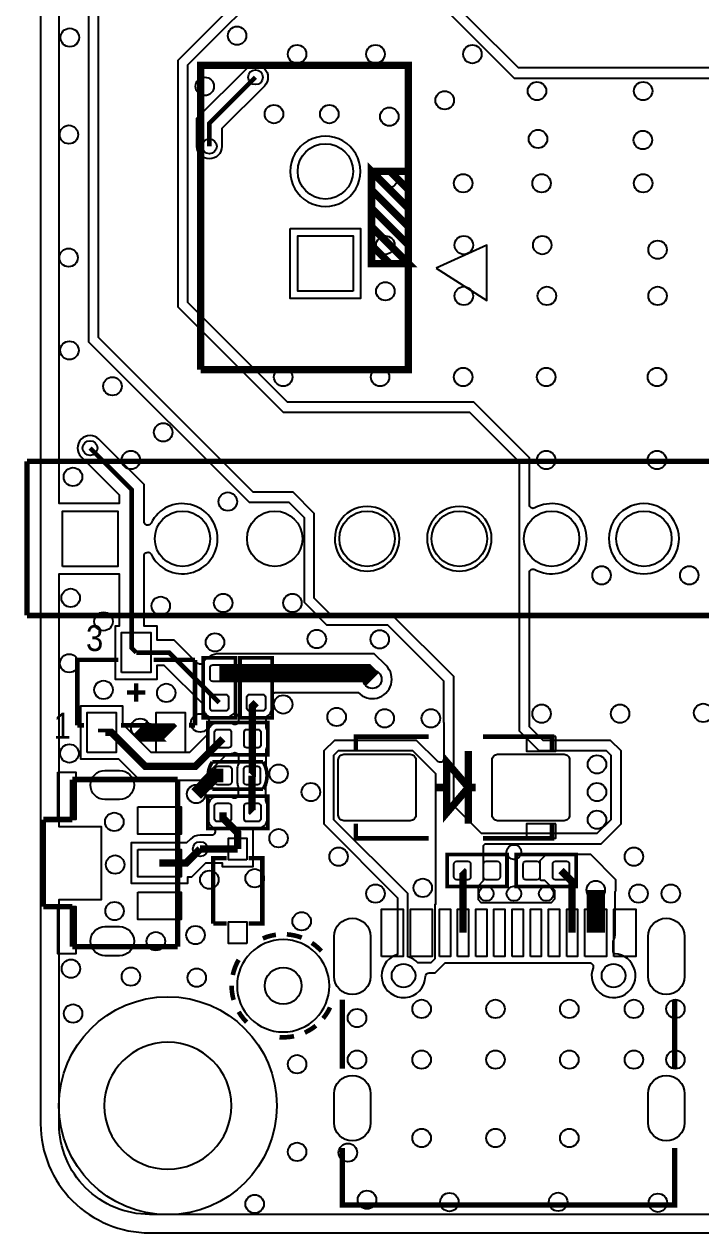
# Model space of a CAD drawing. Extents: x -4 to 87.6, y -5.6 to 52.5.
# Drawn here: x -3.95 to 14.67, y -3.5 to 29.78 of the extents above; entities that cross this region are included whole.
import ezdxf
from ezdxf.enums import TextEntityAlignment as Align

# ---------------------------------------------------------------- set-up
doc = ezdxf.new("R2010")
doc.units = 0
for name, color, linetype in [('BG_OUTLINE', 254, 'CONTINUOUS'), ('ET_TOP', 171, 'CONTINUOUS'), ('PG_SILKSCREEN_TOP', 254, 'CONTINUOUS'), ('PIN_TOP', 94, 'CONTINUOUS'), ('VC_TOP', 254, 'CONTINUOUS')]:
    doc.layers.add(name, color=color, linetype=linetype)

msp = doc.modelspace()

# ---------------------------------------------------------------- linework, layer by layer
at = {"layer": 'BG_OUTLINE'}
msp.add_lwpolyline([(78.5, -3.5001, 0.414214), (81.5, -0.5001), (81.5, 49.5, 0.414214), (78.5, 52.5), (-0.5001, 52.5, 0.414217), (-3.5001, 49.5), (-3.5001, -0.5001, 0.414219), (-0.5001, -3.5001)], format="xyb", close=True, dxfattribs=at)
msp.add_lwpolyline([(1.7501, 0, 1), (-1.7501, 0, 1), (1.7501, 0)], format="xyb", dxfattribs=at)
at = {"layer": 'ET_TOP'}
for points in [[(7.112, 34.036), (7.493, 34.417), (8.509, 34.417), (8.89, 34.036), (8.89, 31.496), (10.287, 30.099), (21.4554, 30.099), (21.7348, 30.3784), (21.7348, 35.052), (22.2428, 35.56), (29.6088, 35.56), (29.8628, 35.306), (29.8628, 32.2059), (26.6878, 29.0309), (26.6878, 18.9979), (26.4338, 18.7439), (22.3698, 18.7439), (21.7348, 19.3789), (21.7348, 28.321), (21.4808, 28.575), (9.652, 28.575), (7.112, 31.115)], [(3.3701, 24.1544), (5.3015, 24.1544), (5.3015, 22.2235), (3.3701, 22.2235)]]:
    msp.add_lwpolyline(points, close=True, dxfattribs=at)
for points in [[(23.2527, -2.9919), (-0.5001, -2.9919, -0.41422), (-2.9919, -0.5001), (-2.9919, 5.681), (-1.8298, 5.681), (-1.8298, 7.6815), (-2.9919, 7.6815), (-2.9919, 14.6477), (-1.3416, 14.6477), (-1.3416, 13.2062), (-1.4493, 13.2062), (-1.4493, 11.7498), (-0.2931, 11.7498), (-0.2931, 12.1346), (-0.1069, 12.1346), (0.9825, 11.0452), (0.9825, 10.9461, 0.414475), (1.237, 10.6919), (1.5926, 10.6919, 0.200898), (1.7739, 10.7676, -0.670148), (1.9477, 10.6964), (1.9477, 10.5943, -0.576714), (1.7955, 10.5062, 0.13114), (1.6688, 10.54), (1.364, 10.54, 0.413974), (1.1095, 10.2857), (1.1095, 10.2405), (0.5964, 9.7272), (-0.4592, 9.7272), (-1.2431, 10.511), (-1.2431, 11.0061), (-2.3993, 11.0061), (-2.3993, 9.5496), (-1.3602, 9.5496), (-0.7752, 8.9647), (0.9124, 8.9647), (1.6236, 9.6759), (1.6688, 9.6759, 0.131154), (1.7955, 9.7097, -0.576911), (1.9477, 9.6215), (1.9477, 9.4044), (1.9416, 9.3929, 0.127108), (1.9096, 9.2697), (1.9096, 8.9141, 0.103088), (1.9309, 8.8125), (1.935, 8.8029), (1.935, 8.5692, -0.563128), (1.7864, 8.4793, 0.120727), (1.6688, 8.508), (1.364, 8.508, 0.413974), (1.1095, 8.2537), (1.1095, 7.8981, 0.103088), (1.1308, 7.7965), (1.1349, 7.7869), (1.1349, 7.7605), (1.2736, 7.6218, -0.668622), (1.2017, 7.4483), (0.889, 7.4483, 0.198882), (0.6193, 7.3368), (0.5171, 7.2344), (-1.0084, 7.2344), (-1.0084, 6.128), (0.5481, 6.128), (0.5481, 6.2997), (0.6612, 6.2997), (1.047, 6.6858), (1.4945, 6.6858), (1.4945, 6.5888), (2.351, 6.5888), (2.351, 7.6439), (2.4816, 7.6439, 0.413859), (2.7361, 7.8981), (2.7361, 8.2537, 0.127095), (2.7041, 8.3769), (2.6977, 8.3883), (2.6977, 8.8029), (2.7021, 8.8125, 0.103077), (2.7234, 8.9141), (2.7234, 9.2697, 0.072573), (2.7127, 9.3424), (2.7107, 9.3495), (2.7107, 9.8189), (2.7148, 9.8285, 0.103077), (2.7361, 9.9301), (2.7361, 10.2857, 0.103081), (2.7148, 10.3873), (2.7107, 10.397), (2.7107, 10.7112), (2.7358, 10.7259, 0.268159), (2.8631, 10.9461), (2.8631, 11.2509, 0.017513), (2.8623, 11.2687, -0.435585), (2.9637, 11.3777), (5.2403, 11.3777, 1.016623), (6.0074, 12.1199), (5.682, 12.445), (1.4148, 12.445, 0.252933), (0.9682, 12.2037, -0.476048), (0.8113, 12.1874), (0.1775, 12.8214), (-0.2931, 12.8214), (-0.2931, 13.2062), (-0.6548, 13.2062), (-0.6548, 15.1384, -0.792382), (-0.4623, 15.1836, 4.262037), (-0.4623, 16.0426, -0.794234), (-0.6551, 16.0879), (-0.6551, 17.1082), (-1.8984, 18.3518, 1), (-2.384, 17.8661), (-1.3416, 16.8237), (-1.3416, 16.5786), (-2.9919, 16.5786), (-2.9919, 32.4277)], [(-2.1849, 30.7797), (-2.1849, 21.0342), (2.2344, 16.6152), (3.3297, 16.6152), (3.7485, 16.1961), (3.7485, 13.8618), (4.3698, 13.2405), (6.05, 13.2405), (7.588, 11.7028), (7.588, 10.5585), (7.5941, 10.5522), (7.5941, 9.5568, -0.66765), (7.4209, 9.4849), (6.8468, 10.0589), (4.5832, 10.0589), (4.2921, 9.7678), (4.2921, 7.7582), (6.3241, 5.7262), (6.3241, 4.1656), (6.2901, 4.1539, 1.898592), (7.0909, 3.5593, -0.403575), (7.1925, 3.6571), (7.3548, 3.6571), (7.6314, 3.9337), (11.4549, 3.9337), (11.4549, 3.934), (11.6063, 3.934, -0.524373), (11.7013, 3.7963, 3.048374), (12.3027, 4.1857, -0.396123), (12.255, 4.2362), (12.255, 4.5245), (12.2598, 4.5347, 0.110391), (12.3104, 4.762), (12.3104, 5.8969), (12.3292, 5.9157), (12.3292, 6.223), (11.6383, 6.9139), (10.4115, 6.9139), (10.2387, 6.7412), (10.2387, 6.2357), (10.2484, 6.226), (10.2484, 6.2225), (10.2519, 6.2225), (10.2641, 6.2103), (10.3632, 6.2103), (10.6426, 5.9309), (10.6426, 5.6845), (10.5484, 5.5903), (8.6236, 5.5903), (8.5471, 5.6667), (8.5471, 6.0554), (8.6893, 6.1976), (8.6893, 7.1653), (8.7373, 7.2131), (11.9268, 7.2131), (12.4719, 7.7582), (12.4719, 9.7678), (12.1808, 10.0589), (10.3266, 10.0589), (9.9497, 10.4358), (9.9497, 14.6764, -0.568852), (10.0998, 14.7655, 1.685346), (10.0998, 16.4607, -0.569011), (9.9497, 16.5499), (9.9497, 17.8438), (8.4178, 19.3756), (3.2908, 19.3756), (0.5517, 22.1148), (0.5517, 28.6611), (3.0546, 31.1643)]]:
    msp.add_lwpolyline(points, format="xyb", dxfattribs=at)
for points in [[(6.8321, 30.9992), (9.5362, 28.2951), (21.365, 28.2951), (21.4549, 28.2052), (21.4549, 19.2631), (22.254, 18.4643), (26.5496, 18.4643), (26.9677, 18.8821), (26.9677, 28.9151), (30.1427, 32.0901)], [(2.9388, 31.4439), (0.2718, 28.7769), (0.2718, 21.9989), (3.175, 19.0957), (8.302, 19.0957), (9.6698, 17.7279), (9.6698, 10.32), (10.2108, 9.779), (12.065, 9.779), (12.192, 9.652), (12.192, 7.874), (11.811, 7.493), (8.636, 7.493), (7.874, 8.255), (7.874, 10.668), (7.8676, 10.6744), (7.8676, 11.8186), (6.1658, 13.5204), (4.4856, 13.5204), (4.0284, 13.9776), (4.0284, 16.3119), (3.4455, 16.8948), (2.3503, 16.8948), (-1.905, 21.1501), (-1.905, 30.6639)]]:
    msp.add_lwpolyline(points, dxfattribs=at)
for points in [[(2.6558, 28.0782), (1.4864, 26.9088), (1.4864, 26.416, -1), (0.7996, 26.416), (0.7996, 27.1932), (2.1702, 28.5638, -1)], [(5.3015, 25.7289, 1), (3.3701, 25.729, 1)], [(6.3721, 15.6131, 1), (4.5931, 15.6132, 1)], [(8.9121, 15.6131, 1), (7.1331, 15.6132, 1)], [(14.0683, 15.6131, 1), (12.1369, 15.6132, 1)], [(6.604, 4.0985), (6.604, 5.842), (4.572, 7.874), (4.572, 9.652), (4.699, 9.779), (6.731, 9.779), (7.366, 9.144), (7.366, 5.5392), (7.3492, 5.5392), (7.3492, 4.0472), (7.239, 3.937), (6.8781, 3.937, 0.135678), (6.6401, 4.0876)], [(4.4455, 3.302, 1), (1.9045, 3.302, 1)]]:
    msp.add_lwpolyline(points, format="xyb", close=True, dxfattribs=at)
for points, const_width in [([(1.143, 26.416), (1.143, 27.051), (2.413, 28.321)], 0.127), ([(-2.1412, 18.1089), (-0.9982, 16.9659), (-0.9982, 12.605), (-0.8712, 12.478)], 0.127), ([(-0.8712, 12.478), (0.0353, 12.478), (1.4148, 11.0985)], 0.127), ([(1.4148, 11.9113), (2.4308, 11.9113)], 0.508), ([(2.4308, 11.9113), (5.461, 11.9113), (5.6299, 11.7424)], 0.508), ([(2.4308, 11.0985), (2.3292, 10.9969), (2.3292, 10.1079)], 0.2032), ([(0.0788, 10.2778), (0.0787, 10.2779), (-0.6297, 10.2779), (-0.7595, 10.4076)], 0.508), ([(1.5164, 10.1079), (0.7544, 9.3459), (-0.6172, 9.3459), (-1.5491, 10.2779), (-1.8212, 10.2779), (-1.8212, 10.2778)], 0.2032), ([(2.3292, 10.1079), (2.3292, 9.1046), (2.3165, 9.0919)], 0.2032), ([(1.5291, 9.0919), (1.2878, 9.0919), (0.7798, 8.5839)], 0.381), ([(2.3165, 9.0919), (2.3165, 8.0886), (2.3292, 8.0759)], 0.2032), ([(1.5164, 8.0759), (1.5164, 7.9184), (1.9228, 7.512), (1.9228, 7.067)], 0.2032), ([(0.889, 7.067), (0.5032, 6.6812), (-0.2301, 6.6812)], 0.2032), ([(1.9228, 7.067), (0.889, 7.067)], 0.2032), ([(8.1026, 6.477), (8.1265, 6.4531), (8.1265, 4.762)], 0.2032), ([(11.1267, 4.762), (11.1267, 6.1707), (10.8204, 6.477)], 0.2032), ([(11.7767, 4.762), (11.7767, 5.9411)], 0.508)]:
    msp.add_lwpolyline(points, dxfattribs=dict(at, const_width=const_width))
at = {"layer": 'PG_SILKSCREEN_TOP'}
for points, const_width in [([(0.9068, 20.2679), (0.9068, 28.6499), (6.6218, 28.6499), (6.6218, 25.7289), (5.6058, 25.7289)], 0.2032), ([(6.1138, 25.7289), (6.6218, 25.2209), (6.6218, 24.7129), (5.6058, 25.7289), (5.6058, 25.2209), (6.6218, 24.2049), (6.6218, 23.6969), (5.6058, 24.7129), (5.6058, 24.2049), (6.6218, 23.1889), (6.1138, 23.1889), (5.6058, 23.6969)], 0.2032), ([(5.6058, 25.7289), (5.6058, 23.1889), (6.6218, 23.1889), (6.6218, 20.2679), (0.9068, 20.2679)], 0.2032), ([(5.6058, 25.7289), (6.6218, 25.7289), (6.6218, 23.1889)], 0.2032), ([(-3.8773, 14.2161), (-3.8773, 17.7422)], 0.1524), ([(-3.8773, 17.7422), (47.5526, 17.7422)], 0.1524), ([(-3.8773, 14.2161), (-3.8773, 13.5001)], 0.1524), ([(-3.8773, 13.5001), (47.5526, 13.5001)], 0.1524), ([(-1.3602, 12.2779), (-2.4912, 12.2779), (-2.4912, 10.478)], 0.127), ([(0.7488, 12.2779), (-0.3942, 12.2779)], 0.127), ([(0.7488, 10.478), (0.7488, 12.2779)], 0.127), ([(1.8593, 12.3304), (1.8593, 10.6794), (0.9703, 10.6794), (0.9703, 12.3304), (1.8593, 12.3304)], 0.1016), ([(2.8753, 12.3304), (2.8753, 10.6794), (1.9863, 10.6794), (1.9863, 12.3304), (2.8753, 12.3304)], 0.1016), ([(-0.8712, 11.1239), (-0.8712, 11.6319)], 0.127), ([(-1.1252, 11.3779), (-0.6172, 11.3779)], 0.127), ([(-2.3043, 10.478), (-2.4912, 10.478)], 0.127), ([(-0.4542, 10.478), (-1.2913, 10.478)], 0.127), ([(0.7488, 10.478), (0.5789, 10.478)], 0.127), ([(2.7483, 9.6634), (1.0973, 9.6634), (1.0973, 10.5524), (2.7483, 10.5524), (2.7483, 9.6634)], 0.1016), ([(7.174, 10.163), (5.174, 10.163), (5.174, 9.763)], 0.127), ([(10.574, 9.763), (10.574, 10.163), (8.6741, 10.163)], 0.127), ([(8.4739, 8.763), (8.274, 8.763), (7.6741, 9.463), (7.6741, 8.063), (8.274, 8.763)], 0.2032), ([(8.274, 9.763), (8.274, 7.763)], 0.2032), ([(1.2243, 9.4653), (2.6213, 9.4653)], 0.1016), ([(0.2697, 8.9812), (-2.6302, 8.9812)], 0.1501), ([(-2.6302, 8.9812), (-2.6302, 7.8811)], 0.1501), ([(0.2697, 4.3812), (0.2697, 8.9812)], 0.1501), ([(2.6213, 8.7186), (1.2243, 8.7186)], 0.1016), ([(7.3739, 8.763), (7.6741, 8.763)], 0.2032), ([(1.0973, 8.5204), (2.7483, 8.5204), (2.7483, 7.6314), (1.0973, 7.6314), (1.0973, 8.5204)], 0.1016), ([(-3.4303, 7.8811), (-3.4303, 5.4813)], 0.1501), ([(-2.6302, 7.8811), (-3.4303, 7.8811)], 0.1501), ([(5.174, 7.763), (5.174, 7.363), (7.174, 7.363)], 0.127), ([(8.6741, 7.363), (10.574, 7.363), (10.574, 7.763)], 0.127), ([(1.2479, 5.017), (1.2479, 6.8169), (1.6228, 6.8169)], 0.127), ([(2.2228, 6.8169), (2.5977, 6.8169), (2.5977, 5.017), (2.2228, 5.017)], 0.127), ([(9.3345, 6.0325), (7.6835, 6.0325), (7.6835, 6.9215), (9.3345, 6.9215), (9.3345, 6.0325)], 0.1016), ([(9.5885, 6.9215), (11.2395, 6.9215), (11.2395, 6.0325), (9.5885, 6.0325), (9.5885, 6.9215)], 0.1016), ([(-3.4303, 5.4813), (-2.6302, 5.4813)], 0.1501), ([(-2.6302, 5.4813), (-2.6302, 4.3812)], 0.1501), ([(1.6228, 5.017), (1.2479, 5.017)], 0.127), ([(-2.6302, 4.3812), (0.2697, 4.3812)], 0.1501), ([(4.8047, 2.92), (4.8047, 1.0239)], 0.1501), ([(13.9487, 1.0239), (13.9487, 2.92)], 0.1501), ([(4.8047, -1.16), (4.8047, -2.733), (13.9487, -2.733), (13.9487, -1.16)], 0.1501)]:
    msp.add_lwpolyline(points, dxfattribs=dict(at, const_width=const_width))
for points in [[(7.3838, 23.0619), (8.7808, 22.1729), (8.7808, 23.6969)], [(10.6741, 10.163), (9.874, 10.1623), (9.874, 9.763), (10.6741, 9.763)], [(10.6741, 7.7635), (9.874, 7.7627), (9.874, 7.363), (10.6741, 7.363)]]:
    msp.add_lwpolyline(points, close=True, dxfattribs=at)
for points, const_width in [([(1.2243, 8.7186, -0.303691), (1.2243, 9.4653)], 0.1016), ([(2.6213, 8.7186, 0.294116), (2.6213, 9.4653)], 0.1016), ([(2.9741, 4.7076, 0.065823), (2.6157, 4.6071)], 0.127), ([(3.6848, 4.6274, 0.07412), (3.2761, 4.7183)], 0.127), ([(4.2258, 4.2573, 0.06133), (3.9627, 4.4836)], 0.127), ([(1.9487, 4.0173, 0.079404), (1.7869, 3.5994)], 0.127), ([(1.7554, 3.302, 0.069656), (1.81, 2.9121)], 0.127), ([(4.2738, 2.4028, 0.063435), (4.4643, 2.7069)], 0.127), ([(1.9487, 2.5867, 0.064419), (2.1712, 2.2982)], 0.127), ([(3.7701, 2.0129, 0.063418), (4.0742, 2.2032)], 0.127), ([(3.0739, 1.8857, 0.070694), (3.4724, 1.9136)], 0.127)]:
    msp.add_lwpolyline(points, format="xyb", dxfattribs=dict(at, const_width=const_width))
at = {"layer": 'PIN_TOP'}
for points in [[(5.0978, 22.4269), (3.5738, 22.4269), (3.5738, 23.9509), (5.0978, 23.9509)], [(-2.8994, 14.8511), (-2.8994, 16.3751), (-1.3754, 16.3751), (-1.3754, 14.8511)], [(-1.2713, 11.9279), (-1.2713, 13.028), (-0.4712, 13.028), (-0.4712, 11.9279)], [(-2.2213, 9.7277), (-2.2213, 10.8278), (-1.4212, 10.8278), (-1.4212, 9.7277)], [(-0.3213, 9.7277), (-0.3213, 10.8278), (0.4788, 10.8278), (0.4788, 9.7277)], [(-3.0303, 9.1811), (-2.5303, 9.1811), (-2.5303, 7.8811), (-3.0303, 7.8811)], [(-0.83, 8.2312), (0.3699, 8.2312), (0.3699, 7.4812), (-0.83, 7.4812)], [(2.1728, 6.7671), (1.6727, 6.7671), (1.6727, 7.367), (2.1728, 7.367)], [(-0.83, 7.0563), (0.3699, 7.0563), (0.3699, 6.3061), (-0.83, 6.3061)], [(-0.83, 5.8812), (0.3699, 5.8812), (0.3699, 5.1311), (-0.83, 5.1311)], [(-3.0303, 5.4813), (-2.5303, 5.4813), (-2.5303, 4.1813), (-3.0303, 4.1813)], [(5.8765, 4.112), (5.8765, 5.412), (6.4764, 5.412), (6.4764, 4.112)], [(6.6766, 4.112), (6.6766, 5.412), (7.2765, 5.412), (7.2765, 4.112)], [(7.4766, 4.112), (7.4766, 5.412), (7.7766, 5.412), (7.7766, 4.112)], [(7.9765, 4.112), (7.9765, 5.412), (8.2765, 5.412), (8.2765, 4.112)], [(8.4766, 4.112), (8.4766, 5.412), (8.7766, 5.412), (8.7766, 4.112)], [(8.9765, 4.112), (8.9765, 5.412), (9.2765, 5.412), (9.2765, 4.112)], [(9.4766, 4.112), (9.4766, 5.412), (9.7766, 5.412), (9.7766, 4.112)], [(9.9767, 4.112), (9.9767, 5.412), (10.2767, 5.412), (10.2767, 4.112)], [(10.4766, 4.112), (10.4766, 5.412), (10.7766, 5.412), (10.7766, 4.112)], [(10.9767, 4.112), (10.9767, 5.412), (11.2767, 5.412), (11.2767, 4.112)], [(11.4767, 4.112), (11.4767, 5.412), (12.0766, 5.412), (12.0766, 4.112)], [(12.2766, 4.112), (12.2766, 5.412), (12.8765, 5.412), (12.8765, 4.112)], [(2.1728, 4.4668), (1.6727, 4.4668), (1.6727, 5.0667), (2.1728, 5.0667)]]:
    msp.add_lwpolyline(points, close=True, dxfattribs=at)
for points in [[(1.237, 11.6827, -0.414214), (1.1608, 11.7589), (1.1608, 12.0637, -0.414214), (1.237, 12.1399), (1.5926, 12.1399, -0.414214), (1.6688, 12.0637), (1.6688, 11.7589, -0.414214), (1.5926, 11.6827)], [(2.253, 11.6827, -0.414214), (2.1768, 11.7589), (2.1768, 12.0637, -0.414214), (2.253, 12.1399), (2.6086, 12.1399, -0.414214), (2.6848, 12.0637), (2.6848, 11.7589, -0.414214), (2.6086, 11.6827)], [(1.237, 10.8699, -0.414214), (1.1608, 10.9461), (1.1608, 11.2509, -0.414214), (1.237, 11.3271), (1.5926, 11.3271, -0.414214), (1.6688, 11.2509), (1.6688, 10.9461, -0.414214), (1.5926, 10.8699)], [(2.253, 10.8699, -0.414214), (2.1768, 10.9461), (2.1768, 11.2509, -0.414214), (2.253, 11.3271), (2.6086, 11.3271, -0.414214), (2.6848, 11.2509), (2.6848, 10.9461, -0.414214), (2.6086, 10.8699)], [(1.2878, 10.2857, -0.414214), (1.364, 10.3619), (1.6688, 10.3619, -0.414214), (1.745, 10.2857), (1.745, 9.9301, -0.414214), (1.6688, 9.8539), (1.364, 9.8539, -0.414214), (1.2878, 9.9301)], [(2.1006, 10.2857, -0.414214), (2.1768, 10.3619), (2.4816, 10.3619, -0.414214), (2.5578, 10.2857), (2.5578, 9.9301, -0.414214), (2.4816, 9.8539), (2.1768, 9.8539, -0.414214), (2.1006, 9.9301)], [(4.6904, 8.001), (4.6904, 9.525, -0.414214), (4.8428, 9.6774), (6.6716, 9.6774, -0.414214), (6.824, 9.525), (6.824, 8.001, -0.414214), (6.6716, 7.8486), (4.8428, 7.8486, -0.414214)], [(8.924, 8.001), (8.924, 9.525, -0.414214), (9.0764, 9.6774), (10.9052, 9.6774, -0.414214), (11.0576, 9.525), (11.0576, 8.001, -0.414214), (10.9052, 7.8486), (9.0764, 7.8486, -0.414214)], [(1.3005, 9.2697, -0.414214), (1.3767, 9.3459), (1.6815, 9.3459, -0.414214), (1.7577, 9.2697), (1.7577, 8.9141, -0.414214), (1.6815, 8.8379), (1.3767, 8.8379, -0.414214), (1.3005, 8.9141)], [(2.0879, 9.2697, -0.414214), (2.1641, 9.3459), (2.4689, 9.3459, -0.414214), (2.5451, 9.2697), (2.5451, 8.9141, -0.414214), (2.4689, 8.8379), (2.1641, 8.8379, -0.414214), (2.0879, 8.9141)], [(-1.3302, 8.4313), (-1.73, 8.4313, -1), (-1.73, 9.2314), (-1.3302, 9.2314, -1)], [(1.745, 7.8981, -0.414214), (1.6688, 7.8219), (1.364, 7.8219, -0.414214), (1.2878, 7.8981), (1.2878, 8.2537, -0.414214), (1.364, 8.3299), (1.6688, 8.3299, -0.414214), (1.745, 8.2537)], [(2.5578, 7.8981, -0.414214), (2.4816, 7.8219), (2.1768, 7.8219, -0.414214), (2.1006, 7.8981), (2.1006, 8.2537, -0.414214), (2.1768, 8.3299), (2.4816, 8.3299, -0.414214), (2.5578, 8.2537)], [(7.874, 6.6548, -0.414214), (7.9502, 6.731), (8.255, 6.731, -0.414214), (8.3312, 6.6548), (8.3312, 6.2992, -0.414214), (8.255, 6.223), (7.9502, 6.223, -0.414214), (7.874, 6.2992)], [(8.6868, 6.6548, -0.414214), (8.763, 6.731), (9.0678, 6.731, -0.414214), (9.144, 6.6548), (9.144, 6.2992, -0.414214), (9.0678, 6.223), (8.763, 6.223, -0.414214), (8.6868, 6.2992)], [(10.2362, 6.2992, -0.414214), (10.16, 6.223), (9.8552, 6.223, -0.414214), (9.779, 6.2992), (9.779, 6.6548, -0.414214), (9.8552, 6.731), (10.16, 6.731, -0.414214), (10.2362, 6.6548)], [(11.049, 6.2992, -0.414214), (10.9728, 6.223), (10.668, 6.223, -0.414214), (10.5918, 6.2992), (10.5918, 6.6548, -0.414214), (10.668, 6.731), (10.9728, 6.731, -0.414214), (11.049, 6.6548)], [(5.5787, 4.662), (5.5787, 3.5619, -1), (4.5787, 3.5619), (4.5787, 4.662, -1)], [(14.2188, 4.662), (14.2188, 3.5619, -1), (13.2188, 3.5619), (13.2188, 4.662, -1)], [(-1.3302, 4.1311), (-1.73, 4.1311, -1), (-1.73, 4.9311), (-1.3302, 4.9311, -1)], [(5.5787, 0.332), (5.5787, -0.4682, -1), (4.5787, -0.4682), (4.5787, 0.332, -1)], [(14.2188, 0.332), (14.2188, -0.4682, -1), (13.2188, -0.4682), (13.2188, 0.332, -1)]]:
    msp.add_lwpolyline(points, format="xyb", close=True, dxfattribs=at)
for centre, radius in [((4.3358, 25.7289), 0.762), ((0.4026, 15.6131), 0.762), ((2.9426, 15.6131), 0.762), ((5.4826, 15.6131), 0.762), ((8.0226, 15.6131), 0.762), ((10.5626, 15.6131), 0.762), ((13.1026, 15.6131), 0.762), ((3.175, 3.302), 0.508), ((6.4867, 3.5819), 0.325), ((12.2667, 3.5819), 0.325), ((0, 0), 3)]:
    msp.add_circle(centre, radius, dxfattribs=at)
at = {"layer": 'VC_TOP'}
for centre, radius in [((-2.6975, 29.4145), 0.254), ((1.905, 29.464), 0.254), ((3.556, 28.956), 0.254), ((5.715, 28.956), 0.254), ((8.382, 28.956), 0.254), ((1.016, 28.067), 0.254), ((2.413, 28.321), 0.2032), ((10.16, 27.94), 0.254), ((13.081, 27.94), 0.254), ((7.62, 27.686), 0.254), ((2.921, 27.305), 0.254), ((4.445, 27.305), 0.254), ((6.096, 27.2352), 0.254), ((-2.7229, 26.7424), 0.254), ((10.1879, 26.6217), 0.254), ((13.0734, 26.5913), 0.254), ((1.143, 26.416), 0.2032), ((6.0681, 25.5245), 0.254), ((8.128, 25.4), 0.254), ((10.287, 25.4), 0.254), ((13.081, 25.4), 0.254), ((5.9868, 23.6969), 0.254), ((8.1458, 23.6969), 0.254), ((10.3048, 23.6969), 0.254), ((13.4798, 23.5699), 0.254), ((-2.7305, 23.354), 0.254), ((5.9868, 22.4269), 0.254), ((8.1458, 22.2999), 0.254), ((10.4318, 22.2999), 0.254), ((13.4798, 22.2999), 0.254), ((-2.7076, 20.7988), 0.254), ((3.175, 20.066), 0.254), ((5.842, 20.066), 0.254), ((8.128, 20.066), 0.254), ((10.414, 20.066), 0.254), ((13.462, 20.066), 0.254), ((-1.524, 19.812), 0.254), ((-0.127, 18.542), 0.254), ((-2.1412, 18.1089), 0.2032), ((-1.016, 17.78), 0.254), ((10.414, 17.78), 0.254), ((13.462, 17.78), 0.254), ((-2.6111, 17.3164), 0.254), ((1.651, 16.637), 0.254), ((11.938, 14.605), 0.254), ((14.351, 14.605), 0.254), ((-2.6746, 13.984), 0.254), ((-0.1956, 13.7643), 0.254), ((1.524, 13.843), 0.254), ((3.429, 13.843), 0.254), ((-1.7704, 13.3337), 0.254), ((1.2979, 12.7584), 0.254), ((4.0996, 12.8524), 0.254), ((5.8318, 12.8422), 0.254), ((-2.7153, 12.1831), 0.254), ((5.6299, 11.7424), 0.254), ((-1.7704, 11.4516), 0.254), ((-0.0432, 11.3678), 0.254), ((3.175, 11.049), 0.254), ((10.287, 10.795), 0.254), ((12.446, 10.795), 0.254), ((14.7345, 10.8179), 0.254), ((-0.7595, 10.4076), 0.254), ((0.889, 10.541), 0.254), ((4.6457, 10.7061), 0.254), ((5.969, 10.668), 0.254), ((7.239, 10.668), 0.254), ((-2.7076, 9.699), 0.254), ((11.811, 9.398), 0.254), ((3.048, 9.144), 0.254), ((0.7798, 8.5839), 0.254), ((3.937, 8.636), 0.254), ((11.811, 8.636), 0.254), ((-1.4732, 7.8168), 0.254), ((11.811, 7.874), 0.254), ((3.048, 7.366), 0.254), ((0.889, 7.067), 0.2032), ((4.699, 6.858), 0.254), ((9.525, 6.985), 0.2032), ((12.827, 6.858), 0.254), ((-1.4503, 6.6408), 0.254), ((1.143, 6.223), 0.254), ((2.3901, 6.2649), 0.254), ((5.715, 5.842), 0.254), ((7.0155, 5.9995), 0.254), ((8.763, 5.842), 0.2032), ((9.525, 5.842), 0.2032), ((10.414, 5.842), 0.2032), ((11.7767, 5.9411), 0.254), ((12.954, 5.842), 0.254), ((13.843, 5.842), 0.254), ((-1.4656, 5.3607), 0.254), ((3.683, 5.08), 0.254), ((-0.3302, 4.5301), 0.254), ((0.762, 4.699), 0.254), ((-2.667, 3.7732), 0.254), ((-1.016, 3.556), 0.254), ((0.795, 3.5268), 0.254), ((-2.6086, 2.5387), 0.254), ((5.207, 2.413), 0.254), ((6.985, 2.667), 0.254), ((9.017, 2.667), 0.254), ((11.049, 2.667), 0.254), ((12.827, 2.667), 0.254), ((13.97, 2.667), 0.254), ((3.556, 1.143), 0.254), ((5.207, 1.27), 0.254), ((6.985, 1.27), 0.254), ((9.017, 1.27), 0.254), ((11.049, 1.27), 0.254), ((12.827, 1.27), 0.254), ((13.97, 1.27), 0.254), ((6.985, -0.889), 0.254), ((9.017, -0.889), 0.254), ((11.049, -0.889), 0.254), ((3.556, -1.27), 0.254), ((4.9555, -1.2916), 0.254), ((2.3901, -2.7064), 0.254), ((5.4813, -2.5895), 0.254), ((7.7495, -2.6556), 0.254), ((10.7417, -2.648), 0.254), ((13.4874, -2.6734), 0.254)]:
    msp.add_circle(centre, radius, dxfattribs=at)

# ---------------------------------------------------------------- texts
at = {"layer": 'PG_SILKSCREEN_TOP', "width": 0.892857}
for s, p in [('3', (-2.0142, 12.5209)), ('1', (-2.9032, 10.1079))]:
    msp.add_text(s, height=0.7112, dxfattribs=at).set_placement(p, align=Align.CENTER)

doc.saveas('drawing.dxf')
